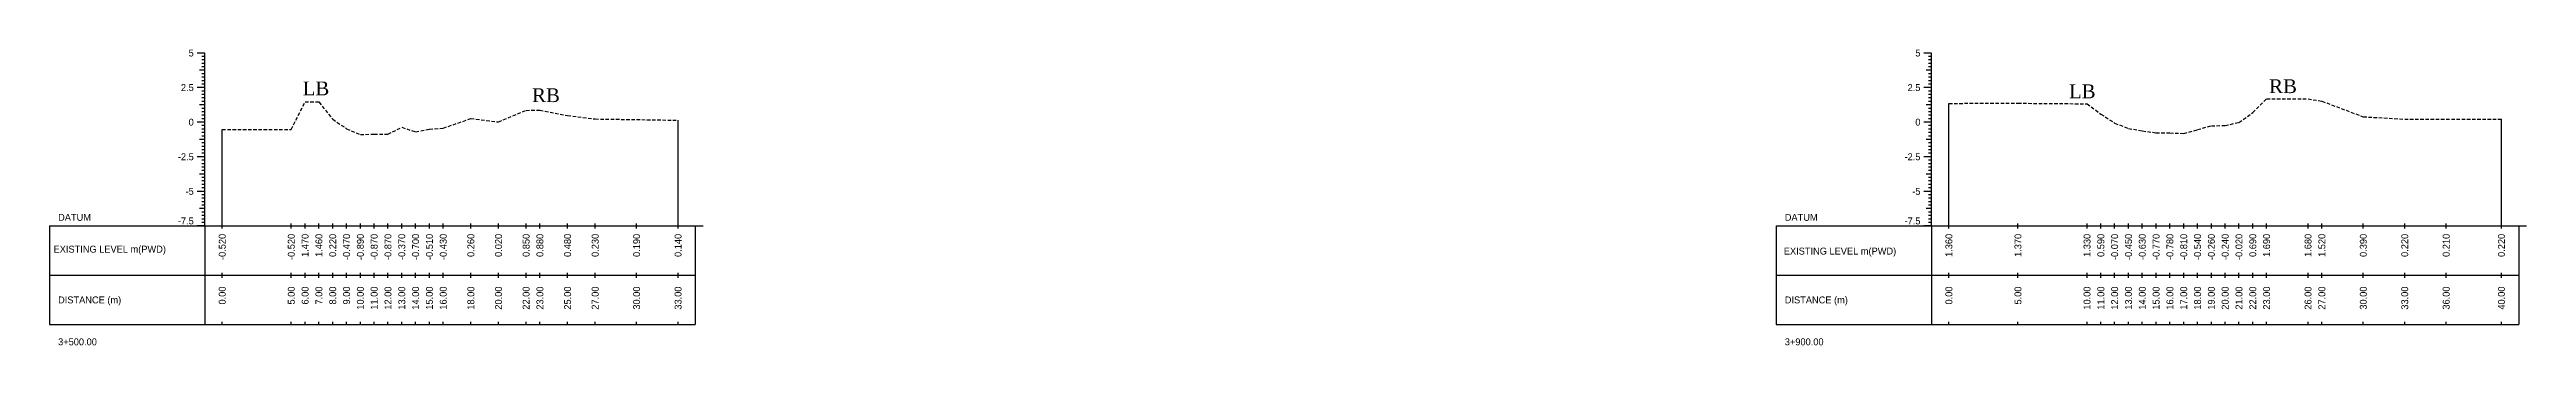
# Model space of a CAD drawing. Header units: inches. Extents: x 6579 to 9220, y -2276 to -1013.
# Drawn here: x 8405.2 to 8584.5, y -1494.5 to -1473.1 of the extents above; entities that cross this region are included whole.
import ezdxf
from ezdxf.enums import TextEntityAlignment as Align

# ---------------------------------------------------------------- set-up
doc = ezdxf.new("R2010")
doc.units = ezdxf.units.IN
doc.header["$MEASUREMENT"] = 0
doc.linetypes.add('HIDDEN', pattern=[0.375, 0.25, -0.125])
doc.layers.add('CS_Drawing', color=7, linetype='Continuous')
doc.layers.add('GL', color=3, linetype='HIDDEN')
doc.styles.add('romans', font='romans.shx')

msp = doc.modelspace()

# ---------------------------------------------------------------- linework, layer by layer
at = {"layer": 'CS_Drawing'}
for p, q in [((8416.45, -1473.39), (8415.89, -1473.39)), ((8416.45, -1473.39), (8416.06, -1473.39)), ((8416.45, -1473.39), (8416.22, -1473.39)), ((8416.45, -1473.64), (8416.22, -1473.64)), ((8416.45, -1473.89), (8416.22, -1473.89)), ((8416.45, -1485.89), (8416.45, -1473.39)), ((8541.45, -1473.39), (8540.89, -1473.39)), ((8541.45, -1473.39), (8541.06, -1473.39)), ((8541.45, -1473.39), (8541.22, -1473.39)), ((8541.45, -1473.64), (8541.22, -1473.64)), ((8541.45, -1473.89), (8541.22, -1473.89)), ((8541.45, -1485.89), (8541.45, -1473.39)), ((8416.45, -1474.64), (8416.06, -1474.64)), ((8416.45, -1474.14), (8416.22, -1474.14)), ((8416.45, -1474.39), (8416.22, -1474.39)), ((8416.45, -1474.64), (8416.22, -1474.64)), ((8416.45, -1474.89), (8416.22, -1474.89)), ((8416.45, -1475.14), (8416.22, -1475.14)), ((8416.45, -1475.39), (8416.22, -1475.39)), ((8416.45, -1475.64), (8416.22, -1475.64)), ((8541.45, -1474.64), (8541.06, -1474.64)), ((8541.45, -1474.14), (8541.22, -1474.14)), ((8541.45, -1474.39), (8541.22, -1474.39)), ((8541.45, -1474.64), (8541.22, -1474.64)), ((8541.45, -1474.89), (8541.22, -1474.89)), ((8541.45, -1475.14), (8541.22, -1475.14)), ((8541.45, -1475.39), (8541.22, -1475.39)), ((8541.45, -1475.64), (8541.22, -1475.64)), ((8416.45, -1475.89), (8415.89, -1475.89)), ((8416.45, -1475.89), (8416.06, -1475.89)), ((8416.45, -1477.14), (8416.06, -1477.14)), ((8416.45, -1475.89), (8416.22, -1475.89)), ((8416.45, -1476.14), (8416.22, -1476.14)), ((8416.45, -1476.39), (8416.22, -1476.39)), ((8416.45, -1476.64), (8416.22, -1476.64)), ((8416.45, -1476.89), (8416.22, -1476.89)), ((8416.45, -1477.14), (8416.22, -1477.14)), ((8416.45, -1477.39), (8416.22, -1477.39)), ((8541.45, -1475.89), (8540.89, -1475.89)), ((8541.45, -1475.89), (8541.06, -1475.89)), ((8541.45, -1477.14), (8541.06, -1477.14)), ((8541.45, -1475.89), (8541.22, -1475.89)), ((8541.45, -1476.14), (8541.22, -1476.14)), ((8541.45, -1476.39), (8541.22, -1476.39)), ((8541.45, -1476.64), (8541.22, -1476.64)), ((8541.45, -1476.89), (8541.22, -1476.89)), ((8541.45, -1477.14), (8541.22, -1477.14)), ((8541.45, -1477.39), (8541.22, -1477.39)), ((8542.7, -1485.89), (8542.7, -1477.03)), ((8416.45, -1478.39), (8415.89, -1478.39)), ((8416.45, -1478.39), (8416.06, -1478.39)), ((8416.45, -1477.64), (8416.22, -1477.64)), ((8416.45, -1477.89), (8416.22, -1477.89)), ((8416.45, -1478.14), (8416.22, -1478.14)), ((8416.45, -1478.39), (8416.22, -1478.39)), ((8416.45, -1478.64), (8416.22, -1478.64)), ((8416.45, -1478.89), (8416.22, -1478.89)), ((8416.45, -1479.14), (8416.22, -1479.14)), ((8417.7, -1485.89), (8417.7, -1478.91)), ((8450.7, -1485.89), (8450.7, -1478.25)), ((8541.45, -1478.39), (8540.89, -1478.39)), ((8541.45, -1478.39), (8541.06, -1478.39)), ((8541.45, -1477.64), (8541.22, -1477.64)), ((8541.45, -1477.89), (8541.22, -1477.89)), ((8541.45, -1478.14), (8541.22, -1478.14)), ((8541.45, -1478.39), (8541.22, -1478.39)), ((8541.45, -1478.64), (8541.22, -1478.64)), ((8541.45, -1478.89), (8541.22, -1478.89)), ((8541.45, -1479.14), (8541.22, -1479.14)), ((8582.7, -1485.89), (8582.7, -1478.17)), ((8416.45, -1480.89), (8415.89, -1480.89)), ((8416.45, -1479.64), (8416.06, -1479.64)), ((8416.45, -1480.89), (8416.06, -1480.89)), ((8416.45, -1479.39), (8416.22, -1479.39)), ((8416.45, -1479.64), (8416.22, -1479.64)), ((8416.45, -1479.89), (8416.22, -1479.89)), ((8416.45, -1480.14), (8416.22, -1480.14)), ((8416.45, -1480.39), (8416.22, -1480.39)), ((8416.45, -1480.64), (8416.22, -1480.64)), ((8416.45, -1480.89), (8416.22, -1480.89)), ((8541.45, -1480.89), (8540.89, -1480.89)), ((8541.45, -1479.64), (8541.06, -1479.64)), ((8541.45, -1480.89), (8541.06, -1480.89)), ((8541.45, -1479.39), (8541.22, -1479.39)), ((8541.45, -1479.64), (8541.22, -1479.64)), ((8541.45, -1479.89), (8541.22, -1479.89)), ((8541.45, -1480.14), (8541.22, -1480.14)), ((8541.45, -1480.39), (8541.22, -1480.39)), ((8541.45, -1480.64), (8541.22, -1480.64)), ((8541.45, -1480.89), (8541.22, -1480.89)), ((8416.45, -1482.14), (8416.06, -1482.14)), ((8416.45, -1481.14), (8416.22, -1481.14)), ((8416.45, -1481.39), (8416.22, -1481.39)), ((8416.45, -1481.64), (8416.22, -1481.64)), ((8416.45, -1481.89), (8416.22, -1481.89)), ((8416.45, -1482.14), (8416.22, -1482.14)), ((8416.45, -1482.39), (8416.22, -1482.39)), ((8416.45, -1482.64), (8416.22, -1482.64)), ((8416.45, -1482.89), (8416.22, -1482.89)), ((8541.45, -1482.14), (8541.06, -1482.14)), ((8541.45, -1481.14), (8541.22, -1481.14)), ((8541.45, -1481.39), (8541.22, -1481.39)), ((8541.45, -1481.64), (8541.22, -1481.64)), ((8541.45, -1481.89), (8541.22, -1481.89)), ((8541.45, -1482.14), (8541.22, -1482.14)), ((8541.45, -1482.39), (8541.22, -1482.39)), ((8541.45, -1482.64), (8541.22, -1482.64)), ((8541.45, -1482.89), (8541.22, -1482.89)), ((8416.45, -1483.39), (8415.89, -1483.39)), ((8416.45, -1483.39), (8416.06, -1483.39)), ((8416.45, -1484.64), (8416.06, -1484.64)), ((8416.45, -1483.14), (8416.22, -1483.14)), ((8416.45, -1483.39), (8416.22, -1483.39)), ((8416.45, -1483.64), (8416.22, -1483.64)), ((8416.45, -1483.89), (8416.22, -1483.89)), ((8416.45, -1484.14), (8416.22, -1484.14)), ((8416.45, -1484.39), (8416.22, -1484.39)), ((8416.45, -1484.64), (8416.22, -1484.64)), ((8541.45, -1483.39), (8540.89, -1483.39)), ((8541.45, -1483.39), (8541.06, -1483.39)), ((8541.45, -1484.64), (8541.06, -1484.64)), ((8541.45, -1483.14), (8541.22, -1483.14)), ((8541.45, -1483.39), (8541.22, -1483.39)), ((8541.45, -1483.64), (8541.22, -1483.64)), ((8541.45, -1483.89), (8541.22, -1483.89)), ((8541.45, -1484.14), (8541.22, -1484.14)), ((8541.45, -1484.39), (8541.22, -1484.39)), ((8541.45, -1484.64), (8541.22, -1484.64)), ((8405.2, -1485.89), (8416.45, -1485.89)), ((8405.2, -1485.89), (8405.2, -1493.02)), ((8416.45, -1485.89), (8415.89, -1485.89)), ((8416.45, -1485.89), (8416.06, -1485.89)), ((8416.45, -1484.89), (8416.22, -1484.89)), ((8416.45, -1485.14), (8416.22, -1485.14)), ((8416.45, -1485.39), (8416.22, -1485.39)), ((8416.45, -1485.64), (8416.22, -1485.64)), ((8416.45, -1485.89), (8416.22, -1485.89)), ((8416.45, -1485.89), (8451.95, -1485.89)), ((8416.45, -1485.89), (8416.45, -1493.02)), ((8417.7, -1486.08), (8417.7, -1485.71)), ((8422.7, -1486.08), (8422.7, -1485.71)), ((8423.7, -1486.08), (8423.7, -1485.71)), ((8424.7, -1486.08), (8424.7, -1485.71)), ((8425.7, -1486.08), (8425.7, -1485.71)), ((8426.7, -1486.08), (8426.7, -1485.71)), ((8427.7, -1486.08), (8427.7, -1485.71)), ((8428.7, -1486.08), (8428.7, -1485.71)), ((8429.7, -1486.08), (8429.7, -1485.71)), ((8430.7, -1486.08), (8430.7, -1485.71)), ((8431.7, -1486.08), (8431.7, -1485.71)), ((8432.7, -1486.08), (8432.7, -1485.71)), ((8433.7, -1486.08), (8433.7, -1485.71)), ((8435.7, -1486.08), (8435.7, -1485.71)), ((8437.7, -1486.08), (8437.7, -1485.71)), ((8439.7, -1486.08), (8439.7, -1485.71)), ((8440.7, -1486.08), (8440.7, -1485.71)), ((8442.7, -1486.08), (8442.7, -1485.71)), ((8444.7, -1486.08), (8444.7, -1485.71)), ((8447.7, -1486.08), (8447.7, -1485.71)), ((8450.7, -1486.08), (8450.7, -1485.71)), ((8451.95, -1485.89), (8452.51, -1485.89)), ((8451.95, -1485.89), (8452.34, -1485.89)), ((8451.95, -1485.89), (8452.17, -1485.89)), ((8451.95, -1485.89), (8451.95, -1493.02)), ((8530.2, -1485.89), (8541.45, -1485.89)), ((8530.2, -1485.89), (8530.2, -1493.02)), ((8541.45, -1485.89), (8540.89, -1485.89)), ((8541.45, -1485.89), (8541.06, -1485.89)), ((8541.45, -1484.89), (8541.22, -1484.89)), ((8541.45, -1485.14), (8541.22, -1485.14)), ((8541.45, -1485.39), (8541.22, -1485.39)), ((8541.45, -1485.64), (8541.22, -1485.64)), ((8541.45, -1485.89), (8541.22, -1485.89)), ((8541.45, -1485.89), (8583.95, -1485.89)), ((8541.45, -1485.89), (8541.45, -1493.02)), ((8542.7, -1486.08), (8542.7, -1485.71)), ((8547.7, -1486.08), (8547.7, -1485.71)), ((8552.7, -1486.08), (8552.7, -1485.71)), ((8553.7, -1486.08), (8553.7, -1485.71)), ((8554.7, -1486.08), (8554.7, -1485.71)), ((8555.7, -1486.08), (8555.7, -1485.71)), ((8556.7, -1486.08), (8556.7, -1485.71)), ((8557.7, -1486.08), (8557.7, -1485.71)), ((8558.7, -1486.08), (8558.7, -1485.71)), ((8559.7, -1486.08), (8559.7, -1485.71)), ((8560.7, -1486.08), (8560.7, -1485.71)), ((8561.7, -1486.08), (8561.7, -1485.71)), ((8562.7, -1486.08), (8562.7, -1485.71)), ((8563.7, -1486.08), (8563.7, -1485.71)), ((8564.7, -1486.08), (8564.7, -1485.71)), ((8565.7, -1486.08), (8565.7, -1485.71)), ((8568.7, -1486.08), (8568.7, -1485.71)), ((8569.7, -1486.08), (8569.7, -1485.71)), ((8572.7, -1486.08), (8572.7, -1485.71)), ((8575.7, -1486.08), (8575.7, -1485.71)), ((8578.7, -1486.08), (8578.7, -1485.71)), ((8582.7, -1486.08), (8582.7, -1485.71)), ((8583.95, -1485.89), (8584.51, -1485.89)), ((8583.95, -1485.89), (8584.34, -1485.89)), ((8583.95, -1485.89), (8584.17, -1485.89)), ((8583.95, -1485.89), (8583.95, -1493.02)), ((8405.2, -1489.46), (8416.45, -1489.46)), ((8416.45, -1489.46), (8451.95, -1489.46)), ((8416.45, -1489.46), (8451.95, -1489.46)), ((8417.7, -1489.64), (8417.7, -1489.27)), ((8422.7, -1489.64), (8422.7, -1489.27)), ((8423.7, -1489.64), (8423.7, -1489.27)), ((8424.7, -1489.64), (8424.7, -1489.27)), ((8425.7, -1489.64), (8425.7, -1489.27)), ((8426.7, -1489.64), (8426.7, -1489.27)), ((8427.7, -1489.64), (8427.7, -1489.27)), ((8428.7, -1489.64), (8428.7, -1489.27)), ((8429.7, -1489.64), (8429.7, -1489.27)), ((8430.7, -1489.64), (8430.7, -1489.27)), ((8431.7, -1489.64), (8431.7, -1489.27)), ((8432.7, -1489.64), (8432.7, -1489.27)), ((8433.7, -1489.64), (8433.7, -1489.27)), ((8435.7, -1489.64), (8435.7, -1489.27)), ((8437.7, -1489.64), (8437.7, -1489.27)), ((8439.7, -1489.64), (8439.7, -1489.27)), ((8440.7, -1489.64), (8440.7, -1489.27)), ((8442.7, -1489.64), (8442.7, -1489.27)), ((8444.7, -1489.64), (8444.7, -1489.27)), ((8447.7, -1489.64), (8447.7, -1489.27)), ((8450.7, -1489.64), (8450.7, -1489.27)), ((8530.2, -1489.46), (8541.45, -1489.46)), ((8541.45, -1489.46), (8583.95, -1489.46)), ((8541.45, -1489.46), (8583.95, -1489.46)), ((8542.7, -1489.64), (8542.7, -1489.27)), ((8547.7, -1489.64), (8547.7, -1489.27)), ((8552.7, -1489.64), (8552.7, -1489.27)), ((8553.7, -1489.64), (8553.7, -1489.27)), ((8554.7, -1489.64), (8554.7, -1489.27)), ((8555.7, -1489.64), (8555.7, -1489.27)), ((8556.7, -1489.64), (8556.7, -1489.27)), ((8557.7, -1489.64), (8557.7, -1489.27)), ((8558.7, -1489.64), (8558.7, -1489.27)), ((8559.7, -1489.64), (8559.7, -1489.27)), ((8560.7, -1489.64), (8560.7, -1489.27)), ((8561.7, -1489.64), (8561.7, -1489.27)), ((8562.7, -1489.64), (8562.7, -1489.27)), ((8563.7, -1489.64), (8563.7, -1489.27)), ((8564.7, -1489.64), (8564.7, -1489.27)), ((8565.7, -1489.64), (8565.7, -1489.27)), ((8568.7, -1489.64), (8568.7, -1489.27)), ((8569.7, -1489.64), (8569.7, -1489.27)), ((8572.7, -1489.64), (8572.7, -1489.27)), ((8575.7, -1489.64), (8575.7, -1489.27)), ((8578.7, -1489.64), (8578.7, -1489.27)), ((8582.7, -1489.64), (8582.7, -1489.27)), ((8405.2, -1493.02), (8416.45, -1493.02)), ((8416.45, -1493.02), (8451.95, -1493.02)), ((8417.7, -1493.02), (8417.7, -1492.83)), ((8422.7, -1493.02), (8422.7, -1492.83)), ((8423.7, -1493.02), (8423.7, -1492.83)), ((8424.7, -1493.02), (8424.7, -1492.83)), ((8425.7, -1493.02), (8425.7, -1492.83)), ((8426.7, -1493.02), (8426.7, -1492.83)), ((8427.7, -1493.02), (8427.7, -1492.83)), ((8428.7, -1493.02), (8428.7, -1492.83)), ((8429.7, -1493.02), (8429.7, -1492.83)), ((8430.7, -1493.02), (8430.7, -1492.83)), ((8431.7, -1493.02), (8431.7, -1492.83)), ((8432.7, -1493.02), (8432.7, -1492.83)), ((8433.7, -1493.02), (8433.7, -1492.83)), ((8435.7, -1493.02), (8435.7, -1492.83)), ((8437.7, -1493.02), (8437.7, -1492.83)), ((8439.7, -1493.02), (8439.7, -1492.83)), ((8440.7, -1493.02), (8440.7, -1492.83)), ((8442.7, -1493.02), (8442.7, -1492.83)), ((8444.7, -1493.02), (8444.7, -1492.83)), ((8447.7, -1493.02), (8447.7, -1492.83)), ((8450.7, -1493.02), (8450.7, -1492.83)), ((8530.2, -1493.02), (8541.45, -1493.02)), ((8541.45, -1493.02), (8583.95, -1493.02)), ((8542.7, -1493.02), (8542.7, -1492.83)), ((8547.7, -1493.02), (8547.7, -1492.83)), ((8552.7, -1493.02), (8552.7, -1492.83)), ((8553.7, -1493.02), (8553.7, -1492.83)), ((8554.7, -1493.02), (8554.7, -1492.83)), ((8555.7, -1493.02), (8555.7, -1492.83)), ((8556.7, -1493.02), (8556.7, -1492.83)), ((8557.7, -1493.02), (8557.7, -1492.83)), ((8558.7, -1493.02), (8558.7, -1492.83)), ((8559.7, -1493.02), (8559.7, -1492.83)), ((8560.7, -1493.02), (8560.7, -1492.83)), ((8561.7, -1493.02), (8561.7, -1492.83)), ((8562.7, -1493.02), (8562.7, -1492.83)), ((8563.7, -1493.02), (8563.7, -1492.83)), ((8564.7, -1493.02), (8564.7, -1492.83)), ((8565.7, -1493.02), (8565.7, -1492.83)), ((8568.7, -1493.02), (8568.7, -1492.83)), ((8569.7, -1493.02), (8569.7, -1492.83)), ((8572.7, -1493.02), (8572.7, -1492.83)), ((8575.7, -1493.02), (8575.7, -1492.83)), ((8578.7, -1493.02), (8578.7, -1492.83)), ((8582.7, -1493.02), (8582.7, -1492.83))]:
    msp.add_line(p, q, dxfattribs=at)
at = {"layer": 'GL'}
for points in [[(8417.7, -1478.91), (8422.7, -1478.91), (8423.7, -1476.92), (8424.7, -1476.93), (8425.7, -1478.17), (8426.7, -1478.86), (8427.7, -1479.28), (8428.7, -1479.26), (8429.7, -1479.26), (8430.7, -1478.76), (8431.7, -1479.09), (8432.7, -1478.9), (8433.7, -1478.82), (8435.7, -1478.13), (8437.7, -1478.37), (8439.7, -1477.54), (8440.7, -1477.51), (8442.7, -1477.91), (8444.7, -1478.16), (8447.7, -1478.2), (8450.7, -1478.25)], [(8542.7, -1477.03), (8547.7, -1477.02), (8552.7, -1477.06), (8553.7, -1477.8), (8554.7, -1478.46), (8555.7, -1478.84), (8556.7, -1479.02), (8557.7, -1479.16), (8558.7, -1479.17), (8559.7, -1479.2), (8560.7, -1478.93), (8561.7, -1478.65), (8562.7, -1478.63), (8563.7, -1478.41), (8564.7, -1477.7), (8565.7, -1476.7), (8568.7, -1476.71), (8569.7, -1476.87), (8572.7, -1478), (8575.7, -1478.17), (8578.7, -1478.18), (8582.7, -1478.17)]]:
    msp.add_lwpolyline(points, dxfattribs=at)

# ---------------------------------------------------------------- texts
at = {"char_height": 1, "width": 263.4059, "attachment_point": 1, "style": 'romans'}
for s, insert in [('{\\fTimes New Roman|b0|i0|c0|p18;LB}', (8423.52, -1475.45)), ('{\\fTimes New Roman|b0|i0|c0|p18;LB}', (8551.39, -1475.66)), ('{\\fTimes New Roman|b0|i0|c0|p18;RB}', (8565.88, -1475.29)), ('{\\fTimes New Roman|b0|i0|c0|p18;RB}', (8440.13, -1475.94))]:
    msp.add_mtext(s, dxfattribs=dict(at, insert=insert))
at = {"layer": 'CS_Drawing'}
for s, p in [('5', (8415.64, -1473.39)), ('5', (8540.64, -1473.39)), ('2.5', (8415.64, -1475.89)), ('2.5', (8540.64, -1475.89)), ('0', (8415.64, -1478.39)), ('0', (8540.64, -1478.39)), ('-2.5', (8415.64, -1480.89)), ('-2.5', (8540.64, -1480.89)), ('-5', (8415.64, -1483.39)), ('-5', (8540.64, -1483.39))]:
    msp.add_text(s, height=0.5, dxfattribs=at).set_placement(p, align=Align.MIDDLE_RIGHT)
for s, p in [('DATUM', (8405.82, -1485.27)), ('DATUM', (8530.82, -1485.27)), ('EXISTING LEVEL m(PWD)', (8405.49, -1487.57)), ('EXISTING LEVEL m(PWD)', (8530.75, -1487.71)), ('DISTANCE (m)', (8405.82, -1491.24)), ('DISTANCE (m)', (8530.82, -1491.24)), ('3+500.00', (8405.82, -1494.27)), ('3+900.00', (8530.82, -1494.27))]:
    msp.add_text(s, height=0.5, dxfattribs=at).set_placement(p, align=Align.MIDDLE_LEFT)
for p in [(8415.64, -1485.78), (8540.64, -1485.78)]:
    msp.add_text('-7.5', height=0.5, dxfattribs=at).set_placement(p, align=Align.RIGHT)
for s, p in [('-0.520', (8417.7, -1486.46)), ('-0.520', (8422.7, -1486.46)), ('1.470', (8423.7, -1486.46)), ('1.460', (8424.7, -1486.46)), ('0.220', (8425.7, -1486.46)), ('-0.470', (8426.7, -1486.46)), ('-0.890', (8427.7, -1486.46)), ('-0.870', (8428.7, -1486.46)), ('-0.870', (8429.7, -1486.46)), ('-0.370', (8430.7, -1486.46)), ('-0.700', (8431.7, -1486.46)), ('-0.510', (8432.7, -1486.46)), ('-0.430', (8433.7, -1486.46)), ('0.260', (8435.7, -1486.46)), ('0.020', (8437.7, -1486.46)), ('0.850', (8439.7, -1486.46)), ('0.880', (8440.7, -1486.46)), ('0.480', (8442.7, -1486.46)), ('0.230', (8444.7, -1486.46)), ('0.190', (8447.7, -1486.46)), ('0.140', (8450.7, -1486.46)), ('1.360', (8542.7, -1486.46)), ('1.370', (8547.7, -1486.46)), ('1.330', (8552.7, -1486.46)), ('0.590', (8553.7, -1486.46)), ('-0.070', (8554.7, -1486.46)), ('-0.450', (8555.7, -1486.46)), ('-0.630', (8556.7, -1486.46)), ('-0.770', (8557.7, -1486.46)), ('-0.780', (8558.7, -1486.46)), ('-0.810', (8559.7, -1486.46)), ('-0.540', (8560.7, -1486.46)), ('-0.260', (8561.7, -1486.46)), ('-0.240', (8562.7, -1486.46)), ('-0.020', (8563.7, -1486.46)), ('0.690', (8564.7, -1486.46)), ('1.690', (8565.7, -1486.46)), ('1.680', (8568.7, -1486.46)), ('1.520', (8569.7, -1486.46)), ('0.390', (8572.7, -1486.46)), ('0.220', (8575.7, -1486.46)), ('0.210', (8578.7, -1486.46)), ('0.220', (8582.7, -1486.46)), ('0.00', (8417.7, -1490.27)), ('5.00', (8422.7, -1490.27)), ('6.00', (8423.7, -1490.27)), ('7.00', (8424.7, -1490.27)), ('8.00', (8425.7, -1490.27)), ('9.00', (8426.7, -1490.27)), ('10.00', (8427.7, -1490.27)), ('11.00', (8428.7, -1490.27)), ('12.00', (8429.7, -1490.27)), ('13.00', (8430.7, -1490.27)), ('14.00', (8431.7, -1490.27)), ('15.00', (8432.7, -1490.27)), ('16.00', (8433.7, -1490.27)), ('18.00', (8435.7, -1490.27)), ('20.00', (8437.7, -1490.27)), ('22.00', (8439.7, -1490.27)), ('23.00', (8440.7, -1490.27)), ('25.00', (8442.7, -1490.27)), ('27.00', (8444.7, -1490.27)), ('30.00', (8447.7, -1490.27)), ('33.00', (8450.7, -1490.27)), ('0.00', (8542.7, -1490.27)), ('5.00', (8547.7, -1490.27)), ('10.00', (8552.7, -1490.27)), ('11.00', (8553.7, -1490.27)), ('12.00', (8554.7, -1490.27)), ('13.00', (8555.7, -1490.27)), ('14.00', (8556.7, -1490.27)), ('15.00', (8557.7, -1490.27)), ('16.00', (8558.7, -1490.27)), ('17.00', (8559.7, -1490.27)), ('18.00', (8560.7, -1490.27)), ('19.00', (8561.7, -1490.27)), ('20.00', (8562.7, -1490.27)), ('21.00', (8563.7, -1490.27)), ('22.00', (8564.7, -1490.27)), ('23.00', (8565.7, -1490.27)), ('26.00', (8568.7, -1490.27)), ('27.00', (8569.7, -1490.27)), ('30.00', (8572.7, -1490.27)), ('33.00', (8575.7, -1490.27)), ('36.00', (8578.7, -1490.27)), ('40.00', (8582.7, -1490.27))]:
    msp.add_text(s, height=0.5, rotation=90, dxfattribs=at).set_placement(p, align=Align.MIDDLE_RIGHT)

doc.saveas('drawing.dxf')
